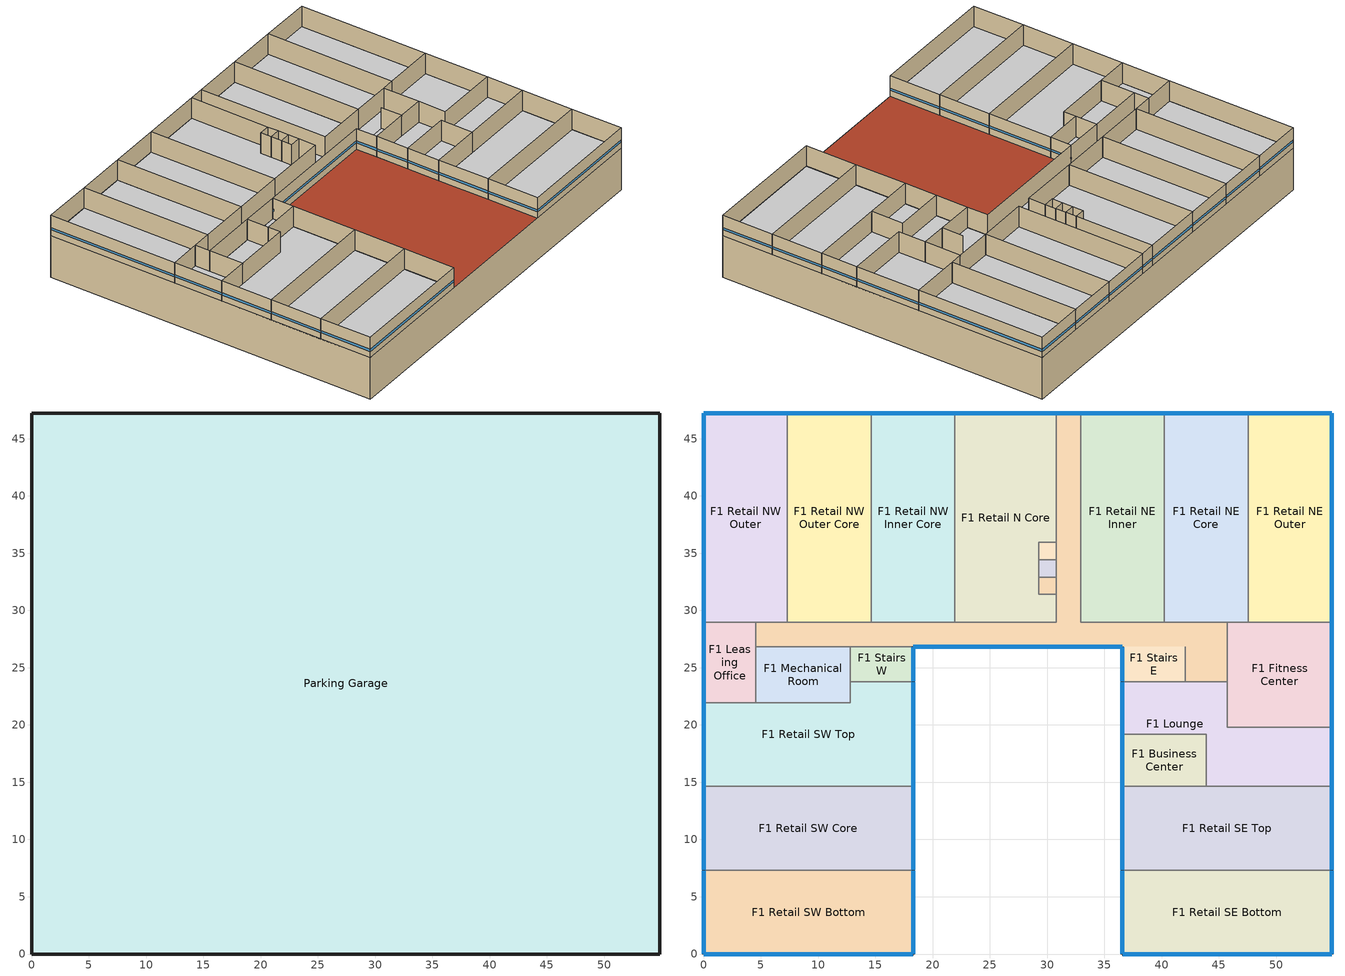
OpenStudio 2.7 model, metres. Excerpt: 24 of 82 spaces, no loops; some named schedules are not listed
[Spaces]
Parking Garage
 floor ground (Surface 171 SlabOnOrBelowGradeF073): 54.86,47.24 54.86,0 0,0 0,47.24 z-6.1
 wall ground (Surface 172-uw BelowGradeWallC114): 0,0 54.86,0 z-6.1:0
 wall ground (Surface 173-uw BelowGradeWallC114): 0,47.24 0,0 z-6.1:0
 wall ground (Surface 174-uw BelowGradeWallC114): 54.86,47.24 0,47.24 z-6.1:0
 wall ground (Surface 175-uw BelowGradeWallC114): 54.86,0 54.86,47.24 z-6.1:0
 roof outside (FlatNonresWoodFramingAndOtherRoofUnconditioned): 36.58,0 36.58,26.82 18.29,26.82 18.29,0 z0
F1 Business Center
 floor to Parking Garage (OtherFloorU039): 43.89,19.2 43.89,14.63 36.58,14.63 36.58,19.2 z0
 wall outside (MetalFrameWallU062): 36.58,19.2 36.58,14.63 z0:3.05
 wall to F1 Corridor (MetalFrameWallInterior): 43.89,14.63 43.89,19.2 36.58,19.2 z0:3.05
 wall to F1 Retail SE Top (MetalFrameWallInterior): 36.58,14.63 43.89,14.63 z0:3.05
 wall to F1 Lounge: 43.89,19.2 36.58,19.2 z0:3.05
 window (Nonres Fixed Window): 36.58,19.18 36.58,14.66 z0.94:1.25
F1 Corridor
 floor to Parking Garage (OtherFloorU039): 32.92,47.24 32.92,28.96 45.72,28.96 45.72,23.77 42.06,23.77 42.06,26.82 4.57,26.82 4.57,28.96 30.78,28.96 30.78,47.24 z0
 wall outside (MetalFrameWallU062): 18.29,26.82 36.58,26.82 / 32.92,47.24 30.78,47.24 z0:3.05
 wall to F1 Stairs E (MetalFrameWallInterior): 42.06,26.82 42.06,23.77 z0:3.05
 wall to F1 Stairs W (MetalFrameWallInterior): 12.8,26.82 18.29,26.82 z0:3.05
 wall to F1 Mechanical Room (MetalFrameWallInterior): 4.57,26.82 12.8,26.82 z0:3.05
 wall to F1 Leasing Office (MetalFrameWallInterior): 4.57,28.96 4.57,26.82 z0:3.05
 wall to F1 Retail NW Outer (MetalFrameWallInterior): 7.32,28.96 4.57,28.96 z0:3.05
 wall to F1 Retail NW Outer Core (MetalFrameWallInterior): 14.63,28.96 7.32,28.96 z0:3.05
 wall to F1 Retail NW Inner Core (MetalFrameWallInterior): 21.95,28.96 14.63,28.96 z0:3.05
 wall to F1 Retail N Core (MetalFrameWallInterior): 30.78,31.39 30.78,28.96 21.95,28.96 / 30.78,47.24 30.78,35.97 z0:3.05
 wall to F1 Elevator S (MetalFrameWallInterior): 30.78,32.92 30.78,31.39 z0:3.05
 wall to F1 Elevator Core (MetalFrameWallInterior): 30.78,34.44 30.78,32.92 z0:3.05
 wall to F1 Elevator N (MetalFrameWallInterior): 30.78,35.97 30.78,34.44 z0:3.05
 wall to F1 Retail NE Inner (MetalFrameWallInterior): 40.23,28.96 32.92,28.96 32.92,47.24 z0:3.05
 wall to F1 Retail NE Core (MetalFrameWallInterior): 45.72,28.96 40.23,28.96 z0:3.05
 wall to F1 Fitness Center (MetalFrameWallInterior): 45.72,23.77 45.72,28.96 z0:3.05
 wall to F1 Lounge: 42.06,23.77 45.72,23.77 z0:3.05
 window (Nonres Fixed Window): 18.31,26.82 36.55,26.82 / 32.89,47.24 30.81,47.24 z0.94:1.25
F1 Retail SE Top
 floor to Parking Garage (OtherFloorU039): 54.86,14.63 54.86,7.32 36.58,7.32 36.58,14.63 z0
 wall outside (MetalFrameWallU062): 54.86,7.32 54.86,14.63 / 36.58,14.63 36.58,7.32 z0:3.05
 wall to F1 Lounge: 54.86,14.63 43.89,14.63 z0:3.05
 wall to F1 Retail SE Bottom: 36.58,7.32 54.86,7.32 z0:3.05
 window (Nonres Fixed Window): 54.86,7.34 54.86,14.61 / 36.58,14.61 36.58,7.34 z0.94:1.25
F1 Stairs E
 floor to Parking Garage (OtherFloorU039): 42.06,26.82 42.06,23.77 36.58,23.77 36.58,26.82 z0
 wall outside (MetalFrameWallU062): 36.58,26.82 36.58,23.77 z0:3.05
 wall to F1 Lounge: 36.58,23.77 42.06,23.77 z0:3.05
 window (Nonres Fixed Window): 36.58,26.8 36.58,23.8 z0.94:1.25
F1 Stairs W
 floor to Parking Garage (OtherFloorU039): 18.29,26.82 18.29,23.77 12.8,23.77 12.8,26.82 z0
 wall outside (MetalFrameWallU062): 18.29,23.77 18.29,26.82 z0:3.05
 wall to F1 Mechanical Room: 12.8,26.82 12.8,23.77 z0:3.05
 wall to F1 Retail SW Top: 12.8,23.77 18.29,23.77 z0:3.05
 window (Nonres Fixed Window): 18.29,23.8 18.29,26.8 z0.94:1.25
F1 Mechanical Room
 floor to Parking Garage (OtherFloorU039): 12.8,26.82 12.8,21.95 4.57,21.95 4.57,26.82 z0
 wall to F1 Leasing Office: 4.57,26.82 4.57,21.95 z0:3.05
 wall to F1 Retail SW Top (MetalFrameWallInterior): 4.57,21.95 12.8,21.95 12.8,23.77 z0:3.05
F1 Leasing Office
 floor to Parking Garage (OtherFloorU039): 4.57,28.96 4.57,21.95 0,21.95 0,28.96 z0
 wall outside (MetalFrameWallU062): 0,28.96 0,21.95 z0:3.05
 wall to F1 Retail SW Top (MetalFrameWallInterior): 0,21.95 4.57,21.95 z0:3.05
 wall to F1 Retail NW Outer (MetalFrameWallInterior): 4.57,28.96 0,28.96 z0:3.05
 window (Nonres Fixed Window): 0,28.93 0,21.97 z0.94:1.25
F1 Retail NW Outer
 floor to Parking Garage (OtherFloorU039): 7.32,47.24 7.32,28.96 0,28.96 0,47.24 z0
 wall outside (MetalFrameWallU062): 7.32,47.24 0,47.24 0,28.96 z0:3.05
 wall to F1 Retail NW Outer Core (MetalFrameWallInterior): 7.32,28.96 7.32,47.24 z0:3.05
 window (Nonres Fixed Window): 0,47.22 0,28.98 / 7.29,47.24 0.03,47.24 z0.94:1.25
F1 Retail NW Outer Core
 floor to Parking Garage (OtherFloorU039): 14.63,47.24 14.63,28.96 7.32,28.96 7.32,47.24 z0
 wall outside (MetalFrameWallU062): 14.63,47.24 7.32,47.24 z0:3.05
 wall to F1 Retail NW Inner Core: 14.63,28.96 14.63,47.24 z0:3.05
 window (Nonres Fixed Window): 14.61,47.24 7.34,47.24 z0.94:1.25
F1 Retail NW Inner Core
 floor to Parking Garage (OtherFloorU039): 21.95,47.24 21.95,28.96 14.63,28.96 14.63,47.24 z0
 wall outside (MetalFrameWallU062): 21.95,47.24 14.63,47.24 z0:3.05
 wall to F1 Retail N Core: 21.95,28.96 21.95,47.24 z0:3.05
 window (Nonres Fixed Window): 21.92,47.24 14.66,47.24 z0.94:1.25
F1 Retail N Core
 floor to Parking Garage (OtherFloorU039): 30.78,47.24 30.78,35.97 29.26,35.97 29.26,31.39 30.78,31.39 30.78,28.96 21.95,28.96 21.95,47.24 z0
 wall outside (MetalFrameWallU062): 30.78,47.24 21.95,47.24 z0:3.05
 wall to F1 Elevator Core: 29.26,32.92 29.26,34.44 z0:3.05
 wall to F1 Elevator N: 29.26,34.44 29.26,35.97 30.78,35.97 z0:3.05
 wall to F1 Elevator S: 30.78,31.39 29.26,31.39 29.26,32.92 z0:3.05
 window (Nonres Fixed Window): 30.76,47.24 21.97,47.24 z0.94:1.25
F1 Elevator S
 floor to Parking Garage (OtherFloorU039): 30.78,32.92 30.78,31.39 29.26,31.39 29.26,32.92 z0
 wall to F1 Elevator Core: 30.78,32.92 29.26,32.92 z0:3.05
F1 Elevator Core
 floor to Parking Garage (OtherFloorU039): 30.78,34.44 30.78,32.92 29.26,32.92 29.26,34.44 z0
 wall to F1 Elevator N (MetalFrameWallInterior): 30.78,34.44 29.26,34.44 z0:3.05
F1 Elevator N
 floor to Parking Garage (OtherFloorU039): 30.78,35.97 30.78,34.44 29.26,34.44 29.26,35.97 z0
F1 Retail NE Inner
 floor to Parking Garage (OtherFloorU039): 40.23,47.24 40.23,28.96 32.92,28.96 32.92,47.24 z0
 wall outside (MetalFrameWallU062): 40.23,47.24 32.92,47.24 z0:3.05
 wall to F1 Retail NE Core: 40.23,28.96 40.23,47.24 z0:3.05
 window (Nonres Fixed Window): 40.21,47.24 32.94,47.24 z0.94:1.25
F1 Retail NE Core
 floor to Parking Garage (OtherFloorU039): 47.55,47.24 47.55,28.96 40.23,28.96 40.23,47.24 z0
 wall outside (MetalFrameWallU062): 47.55,47.24 40.23,47.24 z0:3.05
 wall to F1 Fitness Center: 45.72,28.96 47.55,28.96 z0:3.05
 wall to F1 Retail NE Outer (MetalFrameWallInterior): 47.55,28.96 47.55,47.24 z0:3.05
 window (Nonres Fixed Window): 47.52,47.24 40.26,47.24 z0.94:1.25
F1 Fitness Center
 floor to Parking Garage (OtherFloorU039): 54.86,28.96 54.86,19.81 45.72,19.81 45.72,28.96 z0
 wall outside (MetalFrameWallU062): 54.86,19.81 54.86,28.96 z0:3.05
 wall to F1 Lounge: 45.72,23.77 45.72,19.81 54.86,19.81 z0:3.05
 wall to F1 Retail NE Outer (MetalFrameWallInterior): 54.86,28.96 47.55,28.96 z0:3.05
 window (Nonres Fixed Window): 54.86,19.84 54.86,28.93 z0.94:1.25
F1 Lounge
 floor to Parking Garage (OtherFloorU039): 45.72,23.77 45.72,19.81 54.86,19.81 54.86,14.63 43.89,14.63 43.89,19.2 36.58,19.2 36.58,23.77 42.06,23.77 z0
 wall outside (MetalFrameWallU062): 36.58,23.77 36.58,19.2 / 54.86,14.63 54.86,19.81 z0:3.05
 window (Nonres Fixed Window): 36.58,23.75 36.58,19.23 / 54.86,14.66 54.86,19.79 z0.94:1.25
F1 Retail NE Outer
 floor to Parking Garage (OtherFloorU039): 54.86,47.24 54.86,28.96 47.55,28.96 47.55,47.24 z0
 wall outside (MetalFrameWallU062): 54.86,28.96 54.86,47.24 47.55,47.24 z0:3.05
 window (Nonres Fixed Window): 54.84,47.24 47.57,47.24 / 54.86,28.98 54.86,47.22 z0.94:1.25
F1 Retail SW Top
 floor to Parking Garage (OtherFloorU039): 18.29,23.77 18.29,14.63 0,14.63 0,21.95 12.8,21.95 12.8,23.77 z0
 wall outside (MetalFrameWallU062): 18.29,14.63 18.29,23.77 / 0,21.95 0,14.63 z0:3.05
 wall to F1 Retail SW Core: 0,14.63 18.29,14.63 z0:3.05
 window (Nonres Fixed Window): 18.29,14.66 18.29,23.75 / 0,21.92 0,14.66 z0.94:1.25
F1 Retail SE Bottom
 floor to Parking Garage (OtherFloorU039): 54.86,7.32 54.86,0 36.58,0 36.58,7.32 z0
 wall outside (MetalFrameWallU062): 36.58,7.32 36.58,0 54.86,0 54.86,7.32 z0:3.05
 window (Nonres Fixed Window): 36.6,0 54.84,0 / 36.58,7.29 36.58,0.03 / 54.86,0.03 54.86,7.29 z0.94:1.25
F1 Retail SW Bottom
 floor to Parking Garage (OtherFloorU039): 18.29,7.32 18.29,0 0,0 0,7.32 z0
 wall outside (MetalFrameWallU062): 0,7.32 0,0 18.29,0 18.29,7.32 z0:3.05
 wall to F1 Retail SW Core (MetalFrameWallInterior): 18.29,7.32 0,7.32 z0:3.05
 window (Nonres Fixed Window): 0,7.29 0,0.03 / 18.29,0.03 18.29,7.29 / 0.03,0 18.26,0 z0.94:1.25
F1 Retail SW Core
 floor to Parking Garage (OtherFloorU039): 18.29,14.63 18.29,7.32 0,7.32 0,14.63 z0
 wall outside (MetalFrameWallU062): 0,14.63 0,7.32 / 18.29,7.32 18.29,14.63 z0:3.05
 window (Nonres Fixed Window): 0,14.61 0,7.34 / 18.29,7.34 18.29,14.61 z0.94:1.25
[Site]
CA_BLUE-CANYON-AP_USA Design_Conditions: Latitude {deg}=39.28; Longitude {deg}=-120.71; Time Zone {hr}=-8; Elevation {m}=1609.95
[SizingPeriod:DesignDay] Barometric Pressure {Pa}=83421; Sky Clearness=0; Rain Indicator=0; Snow Indicator=0; Day of Month=21; Daylight Saving Time Indicator=0; Dry-Bulb Temperature Range Modifier Type=DefaultMultipliers
Name | Maximum Dry-Bulb Temperature {C} | Daily Dry-Bulb Temperature Range {deltaC} | Humidity Indicating Conditions at Maximum Dry-Bulb | Wind Speed {m/s} | Wind Direction {deg} | Month | Day Type | Humidity Indicating Type | Solar Model Indicator | ASHRAE Taub | ASHRAE Taud
CA_BLUE-CANYON-AP Ann Htg 99.6% Condns DB | -6 | 0 | -6 | 2.3 | 60 | 2 | WinterDesignDay | Wetbulb | ASHRAEClearSky
CA_BLUE-CANYON-AP Ann Clg .4% Condns DB=>MWB | 28.6 | 7.3 | 14.9 | 2.8 | 280 | 7 | SummerDesignDay | Wetbulb | ASHRAETau | 0.307 | 2.541
CA_BLUE-CANYON-AP Ann Clg .4% Condns WB=>MDB | 25.7 | 7.3 | 16.9 | 2.8 | 280 | 7 | SummerDesignDay | Wetbulb | ASHRAETau | 0.307 | 2.541
CA_BLUE-CANYON-AP Ann Clg .4% Condns DP=>MDB | 21.4 | 7.3 | 13.3 | 2.8 | 280 | 7 | SummerDesignDay | Dewpoint | ASHRAETau | 0.307 | 2.541
[Site:WaterMainsTemperature]
Calculation Method=Schedule; Temperature Schedule=WaterMainCZ16
[Building]
Building 1: North Axis {deg}=0
[Material]
Name | Roughness | Thickness {m} | Conductivity {W/m-K} | Density {kg/m3} | Specific Heat {J/kg-K} | Thermal Absorptance | Solar Absorptance | Visible Absorptance
Gypsum Board - 1/2 in. | Smooth | 0.0127 | 0.158656 | 640.739 | 1130.436 | 0.9 | 0.7 | 0.8
Gypsum Board - 5/8 in. | MediumRough | 0.016002 | 0.158656 | 640.739 | 1130.436 | 0.9 | 0.7 | 0.8
Stucco - 7/8 in. | MediumRough | 0.022352 | 0.700948 | 1855.1 | 837.36 | 0.9 | 0.7 | 0.8
Carpet - 3/4 in. | Smooth | 0.01905 | 0.0455183 | 288.332 | 1381.644 | 0.9 | 0.7 | 0.8
Plywood - 5/8 in. | Smooth | 0.016002 | 0.11544 | 480.554 | 1884.06
Compliance Insulation R13.99 | Smooth | 0.0567131 | 0.0230188 | 16.0185 | 1130.436
Air - Metal Wall Framing - 16 or 24 in. OC; Air - Metal Wall Framing - 16 or 24 in. OC 2 | Smooth | 0.1397 | 1.22017 | 1.28148 | 1004.832
Metal Standing Seam - 1/16 in. | MediumRough | 0.0015875 | 2.21534 | 7820.53 | 502.416 | 0.85 | 0.37 | 0.85
Compliance Insulation R21.39 | MediumRough | 0.0867115 | 0.0230188 | 16.0185 | 1130.436 | 0.9 | 0.7 | 0.8
[Construction]
MetalFrameWallU062: Stucco - 7/8 in., Compliance Insulation R13.99, Air - Metal Wall Framing - 16 or 24 in. OC, Gypsum Board - 1/2 in.
MetalFrameWallInterior: Gypsum Board - 5/8 in., Air - Metal Wall Framing - 16 or 24 in. OC 2, Gypsum Board - 5/8 in.
FlatNonresWoodFramingAndOtherRoofUnconditioned: Metal Standing Seam - 1/16 in.
OtherFloorU039: Compliance Insulation R21.39, Plywood - 5/8 in., Carpet - 3/4 in.
Nonres Fixed Window: Nonres Fixed Window Material
[WindowMaterial:SimpleGlazingSystem]
Nonres Fixed Window Material: U-Factor {W/m2-K}=2.04417; Solar Heat Gain Coefficient=0.25; Visible Transmittance=0.42
[Construction:FfactorGroundFloor]
Surface 171 SlabOnOrBelowGradeF073: F-Factor {W/m-K}=1.26344; Area {m2}=2591.99; PerimeterExposed {m}=0
[Construction:CfactorUndergroundWall] C-Factor {W/m2-K}=6.47322; Height {m}=6.096
Surface 172-uw BelowGradeWallC114; Surface 173-uw BelowGradeWallC114; Surface 174-uw BelowGradeWallC114; Surface 175-uw BelowGradeWallC114
[Space]
Name | Building Story | Thermal Zone | Design Specification Outdoor Air Object
Parking Garage | Building Story Parking Garage | Thermal Zone: Parking Garage | Thermal Zone: Parking Garage Design Specification Outdoor Air
F1 Business Center | Building Story Nonresidential | Thermal Zone: F1 Business Center | Thermal Zone: F1 Business Center Design Specification Outdoor Air
F1 Corridor; F1 Elevator Core; F1 Elevator N; F1 Elevator S; F1 Stairs E; F1 Stairs W | Building Story Nonresidential | Thermal Zone: F1 Corridor | Thermal Zone: F1 Corridor Design Specification Outdoor Air
F1 Lounge | Building Story Nonresidential | Thermal Zone: F1 Lounge | Thermal Zone: F1 Lounge Design Specification Outdoor Air
F1 Fitness Center | Building Story Nonresidential | Thermal Zone: F1 Fitness Center | Thermal Zone: F1 Fitness Center Design Specification Outdoor Air
F1 Leasing Office | Building Story Nonresidential | Thermal Zone: F1 Leasing Office | Thermal Zone: F1 Leasing Office Design Specification Outdoor Air
F1 Mechanical Room | Building Story Nonresidential | Thermal Zone: F1 Mechanical Room | Thermal Zone: F1 Mechanical Room Design Specification Outdoor Air
F1 Retail N Core; F1 Retail NW Inner Core; F1 Retail NW Outer; F1 Retail NW Outer Core | Building Story Nonresidential | Thermal Zone: F1 Retail N-NW | Thermal Zone: F1 Retail N-NW Design Specification Outdoor Air
F1 Retail NE Core; F1 Retail NE Inner; F1 Retail NE Outer | Building Story Nonresidential | Thermal Zone: F1 Retail NE | Thermal Zone: F1 Retail NE Design Specification Outdoor Air
F1 Retail SE Bottom; F1 Retail SE Top | Building Story Nonresidential | Thermal Zone: F1 Retail SE | Thermal Zone: F1 Retail SE Design Specification Outdoor Air
F1 Retail SW Bottom; F1 Retail SW Core; F1 Retail SW Top | Building Story Nonresidential | Thermal Zone: F1 Retail SW | Thermal Zone: F1 Retail SW Design Specification Outdoor Air
[ThermalZone] Multiplier=1; Use Ideal Air Loads=No
Name | Thermostat | Primary Daylighting Control | Fraction of Zone Controlled by Primary Daylighting Control | Secondary Daylighting Control | Fraction of Zone Controlled by Secondary Daylighting Control
Thermal Zone: F1 Business Center | Thermal Zone: F1 Business Center Thermostat
Thermal Zone: F1 Corridor | Thermal Zone: F1 Corridor Thermostat | Daylighting Control 1 | 0.157966 | Daylighting Control 2 | 0.12162
Thermal Zone: F1 Lounge | Thermal Zone: F1 Lounge Thermostat
Thermal Zone: F1 Fitness Center | Thermal Zone: F1 Fitness Center Thermostat
Thermal Zone: F1 Leasing Office | Thermal Zone: F1 Leasing Office Thermostat
Thermal Zone: F1 Mechanical Room | Thermal Zone: F1 Mechanical Room Thermostat
Thermal Zone: F1 Retail N-NW | Thermal Zone: F1 Retail N-NW Thermostat | Daylighting Control 3 | 0.054524 | Daylighting Control 4 | 0.0490625
Thermal Zone: F1 Retail NE | Thermal Zone: F1 Retail NE Thermostat | Daylighting Control 5 | 0.0755385 | Daylighting Control 6 | 0.067972
Thermal Zone: F1 Retail SE | Thermal Zone: F1 Retail SE Thermostat | Daylighting Control 7 | 0.209602 | Daylighting Control 8 | 0.187596
Thermal Zone: F1 Retail SW | Thermal Zone: F1 Retail SW Thermostat | Daylighting Control 9 | 0.186123 | Daylighting Control 10 | 0.172037
Thermal Zone: Parking Garage
[BuildingStory]
Building Story Parking Garage; Building Story Nonresidential
[People:Definition] Number of People Calculation Method=People/Area; Fraction Radiant=0.3
Name | People per Space Floor Area {person/m2} | Sensible Heat Fraction
Parking Garage People Definition | 0.0269098 | 0.555556
F1 Business Center People Definition | 0.358815 | 0.6125
F1 Corridor People Definition; F1 Stairs E People Definition; F1 Stairs W People Definition | 0.0538196 | 0.5
F1 Lounge People Definition | 0.358815 | 0.5
F1 Elevator Core People Definition; F1 Elevator N People Definition; F1 Elevator S People Definition; F1 Mechanical Room People Definition | 0.0161459 | 0.5
F1 Fitness Center People Definition | 0.107639 | 0.225664
F1 Leasing Office People Definition | 0.0538196 | 0.555556
F1 Retail N Core People Definition; F1 Retail NE Core People Definition; F1 Retail NE Inner People Definition; F1 Retail NE Outer People Definition; F1 Retail NW Inner Core People Definition; F1 Retail NW Outer People Definition; F1 Retail NW Outer Core People Definition; F1 Retail SE Bottom People Definition; F1 Retail SE Top People Definition; F1 Retail SW Bottom People Definition; F1 Retail SW Core People Definition; F1 Retail SW Top People Definition | 0.0897172 | 0.555556
[People] Multiplier=1
Name | People Definition | Space or SpaceType | Number of People Schedule | Activity Level Schedule
Parking Garage People | Parking Garage People Definition | Parking Garage | ParkingOccupancy | Parking Garage People Activity Level
F1 Business Center People | F1 Business Center People Definition | F1 Business Center | RetailOccupancy | F1 Business Center People Activity Level
F1 Corridor People | F1 Corridor People Definition | F1 Corridor | RetailOccupancy | F1 Corridor People Activity Level
F1 Lounge People | F1 Lounge People Definition | F1 Lounge | RetailOccupancy | F1 Lounge People Activity Level
F1 Elevator Core People | F1 Elevator Core People Definition | F1 Elevator Core | RetailOccupancy | F1 Elevator Core People Activity Level
F1 Elevator N People | F1 Elevator N People Definition | F1 Elevator N | RetailOccupancy | F1 Elevator N People Activity Level
F1 Elevator S People | F1 Elevator S People Definition | F1 Elevator S | RetailOccupancy | F1 Elevator S People Activity Level
F1 Fitness Center People | F1 Fitness Center People Definition | F1 Fitness Center | RetailOccupancy | F1 Fitness Center People Activity Level
F1 Leasing Office People | F1 Leasing Office People Definition | F1 Leasing Office | RetailOccupancy | F1 Leasing Office People Activity Level
F1 Mechanical Room People | F1 Mechanical Room People Definition | F1 Mechanical Room | RetailOccupancy | F1 Mechanical Room People Activity Level
F1 Retail N Core People | F1 Retail N Core People Definition | F1 Retail N Core | RetailOccupancy | F1 Retail N Core People Activity Level
F1 Retail NE Core People | F1 Retail NE Core People Definition | F1 Retail NE Core | RetailOccupancy | F1 Retail NE Core People Activity Level
F1 Retail NE Inner People | F1 Retail NE Inner People Definition | F1 Retail NE Inner | RetailOccupancy | F1 Retail NE Inner People Activity Level
F1 Retail NE Outer People | F1 Retail NE Outer People Definition | F1 Retail NE Outer | RetailOccupancy | F1 Retail NE Outer People Activity Level
F1 Retail NW Inner Core People | F1 Retail NW Inner Core People Definition | F1 Retail NW Inner Core | RetailOccupancy | F1 Retail NW Inner Core People Activity Level
F1 Retail NW Outer People | F1 Retail NW Outer People Definition | F1 Retail NW Outer | RetailOccupancy | F1 Retail NW Outer People Activity Level
F1 Retail NW Outer Core People | F1 Retail NW Outer Core People Definition | F1 Retail NW Outer Core | RetailOccupancy | F1 Retail NW Outer Core People Activity Level
F1 Retail SE Bottom People | F1 Retail SE Bottom People Definition | F1 Retail SE Bottom | RetailOccupancy | F1 Retail SE Bottom People Activity Level
F1 Retail SE Top People | F1 Retail SE Top People Definition | F1 Retail SE Top | RetailOccupancy | F1 Retail SE Top People Activity Level
F1 Retail SW Bottom People | F1 Retail SW Bottom People Definition | F1 Retail SW Bottom | RetailOccupancy | F1 Retail SW Bottom People Activity Level
F1 Retail SW Core People | F1 Retail SW Core People Definition | F1 Retail SW Core | RetailOccupancy | F1 Retail SW Core People Activity Level
F1 Retail SW Top People | F1 Retail SW Top People Definition | F1 Retail SW Top | RetailOccupancy | F1 Retail SW Top People Activity Level
F1 Stairs E People | F1 Stairs E People Definition | F1 Stairs E | RetailOccupancy | F1 Stairs E People Activity Level
F1 Stairs W People | F1 Stairs W People Definition | F1 Stairs W | RetailOccupancy | F1 Stairs W People Activity Level
[SpaceInfiltration:DesignFlowRate] Temperature Term Coefficient=0; Velocity Squared Term Coefficient=0
Name | Space or SpaceType | Schedule | Design Flow Rate Calculation Method | Flow per Exterior Surface Area {m3/s-m2} | Constant Term Coefficient | Velocity Term Coefficient | Design Flow Rate {m3/s}
Parking Garage Space Infiltration Design Flow Rate 1 | Parking Garage | On | Flow/ExteriorWallArea | 0.000227584 | 0 | 0.224052
Parking Garage Space Infiltration Design Flow Rate 2 | Parking Garage | ParkingHVACAvail | Flow/Space |  | 1 | 0 | 9.8755
F1 Business Center Space Infiltration Design Flow Rate 1 | F1 Business Center | RetailInfiltration | Flow/ExteriorWallArea | 0.000227584 | 0 | 0.224052
F1 Corridor Space Infiltration Design Flow Rate 1 | F1 Corridor | RetailInfiltration | Flow/ExteriorWallArea | 0.000227584 | 0 | 0.224052
F1 Lounge Space Infiltration Design Flow Rate 1 | F1 Lounge | RetailInfiltration | Flow/ExteriorWallArea | 0.000227584 | 0 | 0.224052
F1 Elevator Core Space Infiltration Design Flow Rate 1 | F1 Elevator Core | On | Flow/ExteriorWallArea | 0.000227584 | 0 | 0.224052
F1 Elevator N Space Infiltration Design Flow Rate 1 | F1 Elevator N | On | Flow/ExteriorWallArea | 0.000227584 | 0 | 0.224052
F1 Elevator S Space Infiltration Design Flow Rate 1 | F1 Elevator S | On | Flow/ExteriorWallArea | 0.000227584 | 0 | 0.224052
F1 Fitness Center Space Infiltration Design Flow Rate 1 | F1 Fitness Center | RetailInfiltration | Flow/ExteriorWallArea | 0.000227584 | 0 | 0.224052
F1 Leasing Office Space Infiltration Design Flow Rate 1 | F1 Leasing Office | RetailInfiltration | Flow/ExteriorWallArea | 0.000227584 | 0 | 0.224052
F1 Mechanical Room Space Infiltration Design Flow Rate 1 | F1 Mechanical Room | RetailInfiltration | Flow/ExteriorWallArea | 0.000227584 | 0 | 0.224052
F1 Retail N Core Space Infiltration Design Flow Rate 1 | F1 Retail N Core | RetailInfiltration | Flow/ExteriorWallArea | 0.000227584 | 0 | 0.224052
F1 Retail NE Core Space Infiltration Design Flow Rate 1 | F1 Retail NE Core | RetailInfiltration | Flow/ExteriorWallArea | 0.000227584 | 0 | 0.224052
F1 Retail NE Inner Space Infiltration Design Flow Rate 1 | F1 Retail NE Inner | RetailInfiltration | Flow/ExteriorWallArea | 0.000227584 | 0 | 0.224052
F1 Retail NE Outer Space Infiltration Design Flow Rate 1 | F1 Retail NE Outer | RetailInfiltration | Flow/ExteriorWallArea | 0.000227584 | 0 | 0.224052
F1 Retail NW Inner Core Space Infiltration Design Flow Rate 1 | F1 Retail NW Inner Core | RetailInfiltration | Flow/ExteriorWallArea | 0.000227584 | 0 | 0.224052
F1 Retail NW Outer Space Infiltration Design Flow Rate 1 | F1 Retail NW Outer | RetailInfiltration | Flow/ExteriorWallArea | 0.000227584 | 0 | 0.224052
F1 Retail NW Outer Core Space Infiltration Design Flow Rate 1 | F1 Retail NW Outer Core | RetailInfiltration | Flow/ExteriorWallArea | 0.000227584 | 0 | 0.224052
F1 Retail SE Bottom Space Infiltration Design Flow Rate 1 | F1 Retail SE Bottom | RetailInfiltration | Flow/ExteriorWallArea | 0.000227584 | 0 | 0.224052
F1 Retail SE Top Space Infiltration Design Flow Rate 1 | F1 Retail SE Top | RetailInfiltration | Flow/ExteriorWallArea | 0.000227584 | 0 | 0.224052
F1 Retail SW Bottom Space Infiltration Design Flow Rate 1 | F1 Retail SW Bottom | RetailInfiltration | Flow/ExteriorWallArea | 0.000227584 | 0 | 0.224052
F1 Retail SW Core Space Infiltration Design Flow Rate 1 | F1 Retail SW Core | RetailInfiltration | Flow/ExteriorWallArea | 0.000227584 | 0 | 0.224052
F1 Retail SW Top Space Infiltration Design Flow Rate 1 | F1 Retail SW Top | RetailInfiltration | Flow/ExteriorWallArea | 0.000227584 | 0 | 0.224052
F1 Stairs E Space Infiltration Design Flow Rate 1 | F1 Stairs E | RetailInfiltration | Flow/ExteriorWallArea | 0.000227584 | 0 | 0.224052
F1 Stairs W Space Infiltration Design Flow Rate 1 | F1 Stairs W | RetailInfiltration | Flow/ExteriorWallArea | 0.000227584 | 0 | 0.224052
[Lights:Definition] Design Level Calculation Method=Watts/Area; Fraction Radiant=0.58; Return Air Fraction=0
Name | Watts per Space Floor Area {W/m2}
Parking Garage Regulated Lights Definition | 1.07639
F1 Business Center Regulated Lights Definition | 9.14932
F1 Corridor Regulated Lights Definition | 6.45835
F1 Lounge Regulated Lights Definition; F1 Leasing Office Regulated Lights Definition | 6.99654
F1 Elevator Core Regulated Lights Definition; F1 Elevator N Regulated Lights Definition; F1 Elevator S Regulated Lights Definition; F1 Mechanical Room Regulated Lights Definition | 4.30556
F1 Fitness Center Regulated Lights Definition; F1 Stairs E Regulated Lights Definition; F1 Stairs W Regulated Lights Definition | 5.38196
F1 Retail N Core Regulated Lights Definition; F1 Retail NE Core Regulated Lights Definition; F1 Retail NE Inner Regulated Lights Definition; F1 Retail NE Outer Regulated Lights Definition; F1 Retail NW Inner Core Regulated Lights Definition; F1 Retail NW Outer Regulated Lights Definition; F1 Retail NW Outer Core Regulated Lights Definition; F1 Retail SE Bottom Regulated Lights Definition; F1 Retail SE Top Regulated Lights Definition; F1 Retail SW Bottom Regulated Lights Definition; F1 Retail SW Core Regulated Lights Definition; F1 Retail SW Top Regulated Lights Definition | 10.7639
[Lights] Fraction Replaceable=1
Name | Lights Definition | Space or SpaceType | Schedule
Parking Garage Regulated Lights | Parking Garage Regulated Lights Definition | Parking Garage | ParkingLights
F1 Business Center Regulated Lights | F1 Business Center Regulated Lights Definition | F1 Business Center | RetailLights
F1 Corridor Regulated Lights | F1 Corridor Regulated Lights Definition | F1 Corridor | RetailLights
F1 Lounge Regulated Lights | F1 Lounge Regulated Lights Definition | F1 Lounge | RetailLights
F1 Elevator Core Regulated Lights | F1 Elevator Core Regulated Lights Definition | F1 Elevator Core | RetailLights
F1 Elevator N Regulated Lights | F1 Elevator N Regulated Lights Definition | F1 Elevator N | RetailLights
F1 Elevator S Regulated Lights | F1 Elevator S Regulated Lights Definition | F1 Elevator S | RetailLights
F1 Fitness Center Regulated Lights | F1 Fitness Center Regulated Lights Definition | F1 Fitness Center | RetailLights
F1 Leasing Office Regulated Lights | F1 Leasing Office Regulated Lights Definition | F1 Leasing Office | RetailLights
F1 Mechanical Room Regulated Lights | F1 Mechanical Room Regulated Lights Definition | F1 Mechanical Room | RetailLights
F1 Retail N Core Regulated Lights | F1 Retail N Core Regulated Lights Definition | F1 Retail N Core | RetailLights
F1 Retail NE Core Regulated Lights | F1 Retail NE Core Regulated Lights Definition | F1 Retail NE Core | RetailLights
F1 Retail NE Inner Regulated Lights | F1 Retail NE Inner Regulated Lights Definition | F1 Retail NE Inner | RetailLights
F1 Retail NE Outer Regulated Lights | F1 Retail NE Outer Regulated Lights Definition | F1 Retail NE Outer | RetailLights
F1 Retail NW Inner Core Regulated Lights | F1 Retail NW Inner Core Regulated Lights Definition | F1 Retail NW Inner Core | RetailLights
F1 Retail NW Outer Regulated Lights | F1 Retail NW Outer Regulated Lights Definition | F1 Retail NW Outer | RetailLights
F1 Retail NW Outer Core Regulated Lights | F1 Retail NW Outer Core Regulated Lights Definition | F1 Retail NW Outer Core | RetailLights
F1 Retail SE Bottom Regulated Lights | F1 Retail SE Bottom Regulated Lights Definition | F1 Retail SE Bottom | RetailLights
F1 Retail SE Top Regulated Lights | F1 Retail SE Top Regulated Lights Definition | F1 Retail SE Top | RetailLights
F1 Retail SW Bottom Regulated Lights | F1 Retail SW Bottom Regulated Lights Definition | F1 Retail SW Bottom | RetailLights
F1 Retail SW Core Regulated Lights | F1 Retail SW Core Regulated Lights Definition | F1 Retail SW Core | RetailLights
F1 Retail SW Top Regulated Lights | F1 Retail SW Top Regulated Lights Definition | F1 Retail SW Top | RetailLights
F1 Stairs E Regulated Lights | F1 Stairs E Regulated Lights Definition | F1 Stairs E | RetailLights
F1 Stairs W Regulated Lights | F1 Stairs W Regulated Lights Definition | F1 Stairs W | RetailLights
[ElectricEquipment:Definition] Design Level Calculation Method=Watts/Area; Fraction Latent=0; Fraction Radiant=0.2; Fraction Lost=0
Name | Watts per Space Floor Area {W/m2}
F1 Business Center Recepticle Loads Definition; F1 Lounge Recepticle Loads Definition; F1 Retail N Core Recepticle Loads Definition; F1 Retail NE Core Recepticle Loads Definition; F1 Retail NE Inner Recepticle Loads Definition; F1 Retail NE Outer Recepticle Loads Definition; F1 Retail NW Inner Core Recepticle Loads Definition; F1 Retail NW Outer Recepticle Loads Definition; F1 Retail NW Outer Core Recepticle Loads Definition; F1 Retail SE Bottom Recepticle Loads Definition; F1 Retail SE Top Recepticle Loads Definition; F1 Retail SW Bottom Recepticle Loads Definition; F1 Retail SW Core Recepticle Loads Definition; F1 Retail SW Top Recepticle Loads Definition | 10.7639
F1 Elevator Core Recepticle Loads Definition; F1 Elevator N Recepticle Loads Definition; F1 Elevator S Recepticle Loads Definition; F1 Mechanical Room Recepticle Loads Definition | 32.2917
F1 Fitness Center Recepticle Loads Definition | 5.38196
F1 Leasing Office Recepticle Loads Definition | 16.1459
[ElectricEquipment] Schedule=RetailReceptacle
Name | Electric Equipment Definition | Space or SpaceType
F1 Business Center Recepticle Loads | F1 Business Center Recepticle Loads Definition | F1 Business Center
F1 Lounge Recepticle Loads | F1 Lounge Recepticle Loads Definition | F1 Lounge
F1 Elevator Core Recepticle Loads | F1 Elevator Core Recepticle Loads Definition | F1 Elevator Core
F1 Elevator N Recepticle Loads | F1 Elevator N Recepticle Loads Definition | F1 Elevator N
F1 Elevator S Recepticle Loads | F1 Elevator S Recepticle Loads Definition | F1 Elevator S
F1 Fitness Center Recepticle Loads | F1 Fitness Center Recepticle Loads Definition | F1 Fitness Center
F1 Leasing Office Recepticle Loads | F1 Leasing Office Recepticle Loads Definition | F1 Leasing Office
F1 Mechanical Room Recepticle Loads | F1 Mechanical Room Recepticle Loads Definition | F1 Mechanical Room
F1 Retail N Core Recepticle Loads | F1 Retail N Core Recepticle Loads Definition | F1 Retail N Core
F1 Retail NE Core Recepticle Loads | F1 Retail NE Core Recepticle Loads Definition | F1 Retail NE Core
F1 Retail NE Inner Recepticle Loads | F1 Retail NE Inner Recepticle Loads Definition | F1 Retail NE Inner
F1 Retail NE Outer Recepticle Loads | F1 Retail NE Outer Recepticle Loads Definition | F1 Retail NE Outer
F1 Retail NW Inner Core Recepticle Loads | F1 Retail NW Inner Core Recepticle Loads Definition | F1 Retail NW Inner Core
F1 Retail NW Outer Recepticle Loads | F1 Retail NW Outer Recepticle Loads Definition | F1 Retail NW Outer
F1 Retail NW Outer Core Recepticle Loads | F1 Retail NW Outer Core Recepticle Loads Definition | F1 Retail NW Outer Core
F1 Retail SE Bottom Recepticle Loads | F1 Retail SE Bottom Recepticle Loads Definition | F1 Retail SE Bottom
F1 Retail SE Top Recepticle Loads | F1 Retail SE Top Recepticle Loads Definition | F1 Retail SE Top
F1 Retail SW Bottom Recepticle Loads | F1 Retail SW Bottom Recepticle Loads Definition | F1 Retail SW Bottom
F1 Retail SW Core Recepticle Loads | F1 Retail SW Core Recepticle Loads Definition | F1 Retail SW Core
F1 Retail SW Top Recepticle Loads | F1 Retail SW Top Recepticle Loads Definition | F1 Retail SW Top
[ThermostatSetpoint:DualSetpoint] Heating Setpoint Temperature Schedule=RetailHtgSetpt; Cooling Setpoint Temperature Schedule=RetailClgSetpt
Thermal Zone: F1 Business Center Thermostat; Thermal Zone: F1 Corridor Thermostat; Thermal Zone: F1 Lounge Thermostat; Thermal Zone: F1 Fitness Center Thermostat; Thermal Zone: F1 Leasing Office Thermostat; Thermal Zone: F1 Mechanical Room Thermostat; Thermal Zone: F1 Retail N-NW Thermostat; Thermal Zone: F1 Retail NE Thermostat; Thermal Zone: F1 Retail SE Thermostat; Thermal Zone: F1 Retail SW Thermostat
[DesignSpecification:OutdoorAir] Outdoor Air Method=Maximum
Name | Outdoor Air Flow per Person {m3/s-person} | Outdoor Air Flow per Floor Area {m3/s-m2}
Thermal Zone: F1 Business Center Design Specification Outdoor Air; Thermal Zone: F1 Lounge Design Specification Outdoor Air | 0.00707888 | 0.000762
Thermal Zone: F1 Corridor Design Specification Outdoor Air | 0 | 0.000732236
Thermal Zone: F1 Fitness Center Design Specification Outdoor Air | 0 | 0.00254
Thermal Zone: F1 Leasing Office Design Specification Outdoor Air; Thermal Zone: F1 Mechanical Room Design Specification Outdoor Air | 0 | 0.000762
Thermal Zone: F1 Retail N-NW Design Specification Outdoor Air; Thermal Zone: F1 Retail NE Design Specification Outdoor Air; Thermal Zone: F1 Retail SE Design Specification Outdoor Air; Thermal Zone: F1 Retail SW Design Specification Outdoor Air | 0 | 0.00127
Thermal Zone: Parking Garage Design Specification Outdoor Air | 0 | 0
[Daylighting:Control] Position Z-Coordinate {m}=0.762; Lighting Control Type=Continuous; Minimum Input Power Fraction for Continuous Dimming Control=0.2; Minimum Light Output Fraction for Continuous Dimming Control=0.2
Name | Space | Position X-Coordinate {m} | Position Y-Coordinate {m} | Illuminance Setpoint {lux}
Daylighting Control 1 | F1 Corridor | 27.4321 | 28.0692 | 112.5
Daylighting Control 2 | F1 Stairs W | 15.7859 | 25.2984 | 150
Daylighting Control 3 | F1 Retail NW Outer | 1.24675 | 38.1 | 825
Daylighting Control 4 | F1 Retail NW Outer | 2.4935 | 38.1 | 1100
Daylighting Control 5 | F1 Retail NE Outer | 53.6174 | 38.1 | 825
Daylighting Control 6 | F1 Retail NE Outer | 52.3704 | 38.1 | 1100
Daylighting Control 7 | F1 Retail SE Bottom | 45.72 | 1.24675 | 825
Daylighting Control 8 | F1 Retail SE Bottom | 45.72 | 2.4935 | 1100
Daylighting Control 9 | F1 Retail SW Bottom | 9.144 | 1.24675 | 825
Daylighting Control 10 | F1 Retail SW Bottom | 9.144 | 2.4935 | 1100
[Schedule:Day]
WaterMainCZ16Jan; WaterMainCZ16May: 1, 0, 5.88889, 2, 0, 5.88889, 3, 0, 5.88889, 4, 0, 5.88889, 5, 0, 5.88889, 6, 0, 5.88889, 7, 0, 5.88889, 8, 0, 5.88889, 9, 0, 5.88889, 10, 0, 5.88889, 11, 0, 5.88889, 12, 0, 5.88889, 13, 0, 5.88889, 14, 0, 5.88889, 15, 0, 5.88889, 16, 0, 5.88889, 17, 0, 5.88889, 18, 0, 5.88889, 19, 0, 5.88889, 20, 0, 5.88889, 21, 0, 5.88889, 22, 0, 5.88889, 23, 0, 5.88889, 24, 0, 5.88889
WaterMainCZ16Feb: 1, 0, 5.22222, 2, 0, 5.22222, 3, 0, 5.22222, 4, 0, 5.22222, 5, 0, 5.22222, 6, 0, 5.22222, 7, 0, 5.22222, 8, 0, 5.22222, 9, 0, 5.22222, 10, 0, 5.22222, 11, 0, 5.22222, 12, 0, 5.22222, 13, 0, 5.22222, 14, 0, 5.22222, 15, 0, 5.22222, 16, 0, 5.22222, 17, 0, 5.22222, 18, 0, 5.22222, 19, 0, 5.22222, 20, 0, 5.22222, 21, 0, 5.22222, 22, 0, 5.22222, 23, 0, 5.22222, 24, 0, 5.22222
WaterMainCZ16Mar: 1, 0, 5.27778, 2, 0, 5.27778, 3, 0, 5.27778, 4, 0, 5.27778, 5, 0, 5.27778, 6, 0, 5.27778, 7, 0, 5.27778, 8, 0, 5.27778, 9, 0, 5.27778, 10, 0, 5.27778, 11, 0, 5.27778, 12, 0, 5.27778, 13, 0, 5.27778, 14, 0, 5.27778, 15, 0, 5.27778, 16, 0, 5.27778, 17, 0, 5.27778, 18, 0, 5.27778, 19, 0, 5.27778, 20, 0, 5.27778, 21, 0, 5.27778, 22, 0, 5.27778, 23, 0, 5.27778, 24, 0, 5.27778
WaterMainCZ16Apr: 1, 0, 5.94444, 2, 0, 5.94444, 3, 0, 5.94444, 4, 0, 5.94444, 5, 0, 5.94444, 6, 0, 5.94444, 7, 0, 5.94444, 8, 0, 5.94444, 9, 0, 5.94444, 10, 0, 5.94444, 11, 0, 5.94444, 12, 0, 5.94444, 13, 0, 5.94444, 14, 0, 5.94444, 15, 0, 5.94444, 16, 0, 5.94444, 17, 0, 5.94444, 18, 0, 5.94444, 19, 0, 5.94444, 20, 0, 5.94444, 21, 0, 5.94444, 22, 0, 5.94444, 23, 0, 5.94444, 24, 0, 5.94444
WaterMainCZ16Jun: 1, 0, 8.33333, 2, 0, 8.33333, 3, 0, 8.33333, 4, 0, 8.33333, 5, 0, 8.33333, 6, 0, 8.33333, 7, 0, 8.33333, 8, 0, 8.33333, 9, 0, 8.33333, 10, 0, 8.33333, 11, 0, 8.33333, 12, 0, 8.33333, 13, 0, 8.33333, 14, 0, 8.33333, 15, 0, 8.33333, 16, 0, 8.33333, 17, 0, 8.33333, 18, 0, 8.33333, 19, 0, 8.33333, 20, 0, 8.33333, 21, 0, 8.33333, 22, 0, 8.33333, 23, 0, 8.33333, 24, 0, 8.33333
WaterMainCZ16Jul; WaterMainCZ16Oct: 1, 0, 10.4444, 2, 0, 10.4444, 3, 0, 10.4444, 4, 0, 10.4444, 5, 0, 10.4444, 6, 0, 10.4444, 7, 0, 10.4444, 8, 0, 10.4444, 9, 0, 10.4444, 10, 0, 10.4444, 11, 0, 10.4444, 12, 0, 10.4444, 13, 0, 10.4444, 14, 0, 10.4444, 15, 0, 10.4444, 16, 0, 10.4444, 17, 0, 10.4444, 18, 0, 10.4444, 19, 0, 10.4444, 20, 0, 10.4444, 21, 0, 10.4444, 22, 0, 10.4444, 23, 0, 10.4444, 24, 0, 10.4444
WaterMainCZ16Aug: 1, 0, 11.9444, 2, 0, 11.9444, 3, 0, 11.9444, 4, 0, 11.9444, 5, 0, 11.9444, 6, 0, 11.9444, 7, 0, 11.9444, 8, 0, 11.9444, 9, 0, 11.9444, 10, 0, 11.9444, 11, 0, 11.9444, 12, 0, 11.9444, 13, 0, 11.9444, 14, 0, 11.9444, 15, 0, 11.9444, 16, 0, 11.9444, 17, 0, 11.9444, 18, 0, 11.9444, 19, 0, 11.9444, 20, 0, 11.9444, 21, 0, 11.9444, 22, 0, 11.9444, 23, 0, 11.9444, 24, 0, 11.9444
WaterMainCZ16Sep: 1, 0, 11.6667, 2, 0, 11.6667, 3, 0, 11.6667, 4, 0, 11.6667, 5, 0, 11.6667, 6, 0, 11.6667, 7, 0, 11.6667, 8, 0, 11.6667, 9, 0, 11.6667, 10, 0, 11.6667, 11, 0, 11.6667, 12, 0, 11.6667, 13, 0, 11.6667, 14, 0, 11.6667, 15, 0, 11.6667, 16, 0, 11.6667, 17, 0, 11.6667, 18, 0, 11.6667, 19, 0, 11.6667, 20, 0, 11.6667, 21, 0, 11.6667, 22, 0, 11.6667, 23, 0, 11.6667, 24, 0, 11.6667
WaterMainCZ16Nov: 1, 0, 8.22222, 2, 0, 8.22222, 3, 0, 8.22222, 4, 0, 8.22222, 5, 0, 8.22222, 6, 0, 8.22222, 7, 0, 8.22222, 8, 0, 8.22222, 9, 0, 8.22222, 10, 0, 8.22222, 11, 0, 8.22222, 12, 0, 8.22222, 13, 0, 8.22222, 14, 0, 8.22222, 15, 0, 8.22222, 16, 0, 8.22222, 17, 0, 8.22222, 18, 0, 8.22222, 19, 0, 8.22222, 20, 0, 8.22222, 21, 0, 8.22222, 22, 0, 8.22222, 23, 0, 8.22222, 24, 0, 8.22222
WaterMainCZ16Dec: 1, 0, 6, 2, 0, 6, 3, 0, 6, 4, 0, 6, 5, 0, 6, 6, 0, 6, 7, 0, 6, 8, 0, 6, 9, 0, 6, 10, 0, 6, 11, 0, 6, 12, 0, 6, 13, 0, 6, 14, 0, 6, 15, 0, 6, 16, 0, 6, 17, 0, 6, 18, 0, 6, 19, 0, 6, 20, 0, 6, 21, 0, 6, 22, 0, 6, 23, 0, 6, 24, 0, 6
ParkingOccupancySun; ParkingOccupancyWD; ParkingOccupancySat; OffDay: 1, 0, 0, 2, 0, 0, 3, 0, 0, 4, 0, 0, 5, 0, 0, 6, 0, 0, 7, 0, 0, 8, 0, 0, 9, 0, 0, 10, 0, 0, 11, 0, 0, 12, 0, 0, 13, 0, 0, 14, 0, 0, 15, 0, 0, 16, 0, 0, 17, 0, 0, 18, 0, 0, 19, 0, 0, 20, 0, 0, 21, 0, 0, 22, 0, 0, 23, 0, 0, 24, 0, 0
OnDay; ParkingHVACAvailSun; ParkingHVACAvailWD; ParkingHVACAvailSat; AllOnHVACAvailDay: 1, 0, 1, 2, 0, 1, 3, 0, 1, 4, 0, 1, 5, 0, 1, 6, 0, 1, 7, 0, 1, 8, 0, 1, 9, 0, 1, 10, 0, 1, 11, 0, 1, 12, 0, 1, 13, 0, 1, 14, 0, 1, 15, 0, 1, 16, 0, 1, 17, 0, 1, 18, 0, 1, 19, 0, 1, 20, 0, 1, 21, 0, 1, 22, 0, 1, 23, 0, 1, 24, 0, 1
RetailOccupancySun: 1, 0, 0, 2, 0, 0, 3, 0, 0, 4, 0, 0, 5, 0, 0, 6, 0, 0, 7, 0, 0, 8, 0, 0, 9, 0, 0, 10, 0, 0.1, 11, 0, 0.2, 12, 0, 0.2, 13, 0, 0.4, 14, 0, 0.4, 15, 0, 0.4, 16, 0, 0.4, 17, 0, 0.4, 18, 0, 0.2, 19, 0, 0.1, 20, 0, 0, 21, 0, 0, 22, 0, 0, 23, 0, 0, 24, 0, 0
RetailOccupancyWD: 1, 0, 0, 2, 0, 0, 3, 0, 0, 4, 0, 0, 5, 0, 0, 6, 0, 0, 7, 0, 0, 8, 0, 0.1, 9, 0, 0.2, 10, 0, 0.5, 11, 0, 0.5, 12, 0, 0.7, 13, 0, 0.7, 14, 0, 0.7, 15, 0, 0.7, 16, 0, 0.8, 17, 0, 0.7, 18, 0, 0.5, 19, 0, 0.5, 20, 0, 0.3, 21, 0, 0.3, 22, 0, 0, 23, 0, 0, 24, 0, 0
RetailOccupancySat: 1, 0, 0, 2, 0, 0, 3, 0, 0, 4, 0, 0, 5, 0, 0, 6, 0, 0, 7, 0, 0, 8, 0, 0.1, 9, 0, 0.2, 10, 0, 0.5, 11, 0, 0.6, 12, 0, 0.8, 13, 0, 0.8, 14, 0, 0.8, 15, 0, 0.8, 16, 0, 0.8, 17, 0, 0.8, 18, 0, 0.6, 19, 0, 0.2, 20, 0, 0.2, 21, 0, 0.2, 22, 0, 0.1, 23, 0, 0, 24, 0, 0
RetailInfiltrationSun: 1, 0, 1, 2, 0, 1, 3, 0, 1, 4, 0, 1, 5, 0, 1, 6, 0, 1, 7, 0, 1, 8, 0, 1, 9, 0, 0.25, 10, 0, 0.25, 11, 0, 0.25, 12, 0, 0.25, 13, 0, 0.25, 14, 0, 0.25, 15, 0, 0.25, 16, 0, 0.25, 17, 0, 0.25, 18, 0, 0.25, 19, 0, 0.25, 20, 0, 1, 21, 0, 1, 22, 0, 1, 23, 0, 1, 24, 0, 1
RetailInfiltrationWD: 1, 0, 1, 2, 0, 1, 3, 0, 1, 4, 0, 1, 5, 0, 1, 6, 0, 1, 7, 0, 0.25, 8, 0, 0.25, 9, 0, 0.25, 10, 0, 0.25, 11, 0, 0.25, 12, 0, 0.25, 13, 0, 0.25, 14, 0, 0.25, 15, 0, 0.25, 16, 0, 0.25, 17, 0, 0.25, 18, 0, 0.25, 19, 0, 0.25, 20, 0, 0.25, 21, 0, 0.25, 22, 0, 1, 23, 0, 1, 24, 0, 1
Schedule:Day #1; Schedule:Day #25; Schedule:Day #29; Schedule:Day #31; Schedule:Day #33; Schedule:Day #35; Schedule:Day #37; Schedule:Day #39; Schedule:Day #41; Schedule:Day #43; Schedule:Day #45; Schedule:Day #47; Schedule:Day #49; Schedule:Day #51: 24, 0, 131.882
Schedule:Day #2: 24, 0, 117.228
Schedule:Day #9; Schedule:Day #17; Schedule:Day #19; Schedule:Day #21; Schedule:Day #27; Schedule:Day #53; Schedule:Day #54: 24, 0, 146.536
Schedule:Day #10: 24, 0, 161.189
Schedule:Day #23: 24, 0, 331.17
[Schedule:Week]
WaterMainCZ16JanWk: WaterMainCZ16Jan, WaterMainCZ16Jan, WaterMainCZ16Jan, WaterMainCZ16Jan, WaterMainCZ16Jan, WaterMainCZ16Jan, WaterMainCZ16Jan, WaterMainCZ16Jan, WaterMainCZ16Jan, WaterMainCZ16Jan, WaterMainCZ16Jan, WaterMainCZ16Jan
WaterMainCZ16FebWk: WaterMainCZ16Feb, WaterMainCZ16Feb, WaterMainCZ16Feb, WaterMainCZ16Feb, WaterMainCZ16Feb, WaterMainCZ16Feb, WaterMainCZ16Feb, WaterMainCZ16Feb, WaterMainCZ16Feb, WaterMainCZ16Feb, WaterMainCZ16Feb, WaterMainCZ16Feb
WaterMainCZ16MarWk: WaterMainCZ16Mar, WaterMainCZ16Mar, WaterMainCZ16Mar, WaterMainCZ16Mar, WaterMainCZ16Mar, WaterMainCZ16Mar, WaterMainCZ16Mar, WaterMainCZ16Mar, WaterMainCZ16Mar, WaterMainCZ16Mar, WaterMainCZ16Mar, WaterMainCZ16Mar
WaterMainCZ16AprWk: WaterMainCZ16Apr, WaterMainCZ16Apr, WaterMainCZ16Apr, WaterMainCZ16Apr, WaterMainCZ16Apr, WaterMainCZ16Apr, WaterMainCZ16Apr, WaterMainCZ16Apr, WaterMainCZ16Apr, WaterMainCZ16Apr, WaterMainCZ16Apr, WaterMainCZ16Apr
WaterMainCZ16MayWk: WaterMainCZ16May, WaterMainCZ16May, WaterMainCZ16May, WaterMainCZ16May, WaterMainCZ16May, WaterMainCZ16May, WaterMainCZ16May, WaterMainCZ16May, WaterMainCZ16May, WaterMainCZ16May, WaterMainCZ16May, WaterMainCZ16May
WaterMainCZ16JunWk: WaterMainCZ16Jun, WaterMainCZ16Jun, WaterMainCZ16Jun, WaterMainCZ16Jun, WaterMainCZ16Jun, WaterMainCZ16Jun, WaterMainCZ16Jun, WaterMainCZ16Jun, WaterMainCZ16Jun, WaterMainCZ16Jun, WaterMainCZ16Jun, WaterMainCZ16Jun
WaterMainCZ16JulWk: WaterMainCZ16Jul, WaterMainCZ16Jul, WaterMainCZ16Jul, WaterMainCZ16Jul, WaterMainCZ16Jul, WaterMainCZ16Jul, WaterMainCZ16Jul, WaterMainCZ16Jul, WaterMainCZ16Jul, WaterMainCZ16Jul, WaterMainCZ16Jul, WaterMainCZ16Jul
WaterMainCZ16AugWk: WaterMainCZ16Aug, WaterMainCZ16Aug, WaterMainCZ16Aug, WaterMainCZ16Aug, WaterMainCZ16Aug, WaterMainCZ16Aug, WaterMainCZ16Aug, WaterMainCZ16Aug, WaterMainCZ16Aug, WaterMainCZ16Aug, WaterMainCZ16Aug, WaterMainCZ16Aug
WaterMainCZ16SepWk: WaterMainCZ16Sep, WaterMainCZ16Sep, WaterMainCZ16Sep, WaterMainCZ16Sep, WaterMainCZ16Sep, WaterMainCZ16Sep, WaterMainCZ16Sep, WaterMainCZ16Sep, WaterMainCZ16Sep, WaterMainCZ16Sep, WaterMainCZ16Sep, WaterMainCZ16Sep
WaterMainCZ16OctWk: WaterMainCZ16Oct, WaterMainCZ16Oct, WaterMainCZ16Oct, WaterMainCZ16Oct, WaterMainCZ16Oct, WaterMainCZ16Oct, WaterMainCZ16Oct, WaterMainCZ16Oct, WaterMainCZ16Oct, WaterMainCZ16Oct, WaterMainCZ16Oct, WaterMainCZ16Oct
WaterMainCZ16NovWk: WaterMainCZ16Nov, WaterMainCZ16Nov, WaterMainCZ16Nov, WaterMainCZ16Nov, WaterMainCZ16Nov, WaterMainCZ16Nov, WaterMainCZ16Nov, WaterMainCZ16Nov, WaterMainCZ16Nov, WaterMainCZ16Nov, WaterMainCZ16Nov, WaterMainCZ16Nov
WaterMainCZ16DecWk: WaterMainCZ16Dec, WaterMainCZ16Dec, WaterMainCZ16Dec, WaterMainCZ16Dec, WaterMainCZ16Dec, WaterMainCZ16Dec, WaterMainCZ16Dec, WaterMainCZ16Dec, WaterMainCZ16Dec, WaterMainCZ16Dec, WaterMainCZ16Dec, WaterMainCZ16Dec
ParkingOccupancyWk: ParkingOccupancySun, ParkingOccupancyWD, ParkingOccupancyWD, ParkingOccupancyWD, ParkingOccupancyWD, ParkingOccupancyWD, ParkingOccupancySat, ParkingOccupancySun, OnDay, OffDay, ParkingOccupancySun, ParkingOccupancySun
RetailOccupancyWk: RetailOccupancySun, RetailOccupancyWD, RetailOccupancyWD, RetailOccupancyWD, RetailOccupancyWD, RetailOccupancyWD, RetailOccupancySat, RetailOccupancySun, OnDay, OffDay, RetailOccupancySun, RetailOccupancySun
ParkingHVACAvailWk: ParkingHVACAvailSun, ParkingHVACAvailWD, ParkingHVACAvailWD, ParkingHVACAvailWD, ParkingHVACAvailWD, ParkingHVACAvailWD, ParkingHVACAvailSat, ParkingHVACAvailSun, AllOnHVACAvailDay, AllOnHVACAvailDay, ParkingHVACAvailSun, ParkingHVACAvailSun
RetailReceptacleWk: RetailReceptacleSun, RetailReceptacleWD, RetailReceptacleWD, RetailReceptacleWD, RetailReceptacleWD, RetailReceptacleWD, RetailReceptacleSat, RetailReceptacleSun, OnDay, OffDay, RetailReceptacleSun, RetailReceptacleSun
OnWk: OnDay, OnDay, OnDay, OnDay, OnDay, OnDay, OnDay, OnDay, OnDay, OnDay, OnDay, OnDay
RetailInfiltrationWk: RetailInfiltrationSun, RetailInfiltrationWD, RetailInfiltrationWD, RetailInfiltrationWD, RetailInfiltrationWD, RetailInfiltrationWD, RetailInfiltrationSat, RetailInfiltrationSun, RetailInfiltrationWD, RetailInfiltrationWD, RetailInfiltrationSun, RetailInfiltrationSun
ParkingLightsWk: ParkingLightsSun, ParkingLightsWD, ParkingLightsWD, ParkingLightsWD, ParkingLightsWD, ParkingLightsWD, ParkingLightsSat, ParkingLightsSun, OnDay, OffDay, ParkingLightsSun, ParkingLightsSun
RetailLightsWk: RetailLightsSun, RetailLightsWD, RetailLightsWD, RetailLightsWD, RetailLightsWD, RetailLightsWD, RetailLightsSat, RetailLightsSun, OnDay, OffDay, RetailLightsSun, RetailLightsSun
RetailClgSetptWk: RetailClgSetptSun, RetailClgSetptWD, RetailClgSetptWD, RetailClgSetptWD, RetailClgSetptWD, RetailClgSetptWD, RetailClgSetptSat, RetailClgSetptSun, RetailClgSetptWD, RetailClgSetptWD, RetailClgSetptSun, RetailClgSetptSun
RetailHtgSetptWk: RetailHtgSetptSun, RetailHtgSetptWD, RetailHtgSetptWD, RetailHtgSetptWD, RetailHtgSetptWD, RetailHtgSetptWD, RetailHtgSetptSat, RetailHtgSetptSun, RetailHtgSetptWD, RetailHtgSetptWD, RetailHtgSetptSun, RetailHtgSetptSun
[Schedule:Year]
WaterMainCZ16: 1, 31, WaterMainCZ16JanWk, 2, 28, WaterMainCZ16FebWk, 3, 31, WaterMainCZ16MarWk, 4, 30, WaterMainCZ16AprWk, 5, 31, WaterMainCZ16MayWk, 6, 30, WaterMainCZ16JunWk, 7, 31, WaterMainCZ16JulWk, 8, 31, WaterMainCZ16AugWk, 9, 30, WaterMainCZ16SepWk, 10, 31, WaterMainCZ16OctWk, 11, 30, WaterMainCZ16NovWk, 12, 31, WaterMainCZ16DecWk
ParkingOccupancy: 12, 31, ParkingOccupancyWk
RetailOccupancy: 12, 31, RetailOccupancyWk
ParkingHVACAvail: 12, 31, ParkingHVACAvailWk
RetailReceptacle: 12, 31, RetailReceptacleWk
On: 12, 31, OnWk
RetailInfiltration: 12, 31, RetailInfiltrationWk
ParkingLights: 12, 31, ParkingLightsWk
RetailLights: 12, 31, RetailLightsWk
RetailClgSetpt: 12, 31, RetailClgSetptWk
RetailHtgSetpt: 12, 31, RetailHtgSetptWk
[Schedule:Ruleset]
Name | Default Day Schedule
Parking Garage People Activity Level | Schedule:Day #1
F1 Business Center People Activity Level | Schedule:Day #2
F1 Corridor People Activity Level | Schedule:Day #9
F1 Lounge People Activity Level | Schedule:Day #10
F1 Elevator Core People Activity Level | Schedule:Day #17
F1 Elevator N People Activity Level | Schedule:Day #19
F1 Elevator S People Activity Level | Schedule:Day #21
F1 Fitness Center People Activity Level | Schedule:Day #23
F1 Leasing Office People Activity Level | Schedule:Day #25
F1 Mechanical Room People Activity Level | Schedule:Day #27
F1 Retail N Core People Activity Level | Schedule:Day #29
F1 Retail NE Core People Activity Level | Schedule:Day #31
F1 Retail NE Inner People Activity Level | Schedule:Day #33
F1 Retail NE Outer People Activity Level | Schedule:Day #35
F1 Retail NW Inner Core People Activity Level | Schedule:Day #37
F1 Retail NW Outer People Activity Level | Schedule:Day #39
F1 Retail NW Outer Core People Activity Level | Schedule:Day #41
F1 Retail SE Bottom People Activity Level | Schedule:Day #43
F1 Retail SE Top People Activity Level | Schedule:Day #45
F1 Retail SW Bottom People Activity Level | Schedule:Day #47
F1 Retail SW Core People Activity Level | Schedule:Day #49
F1 Retail SW Top People Activity Level | Schedule:Day #51
F1 Stairs E People Activity Level | Schedule:Day #53
F1 Stairs W People Activity Level | Schedule:Day #54
